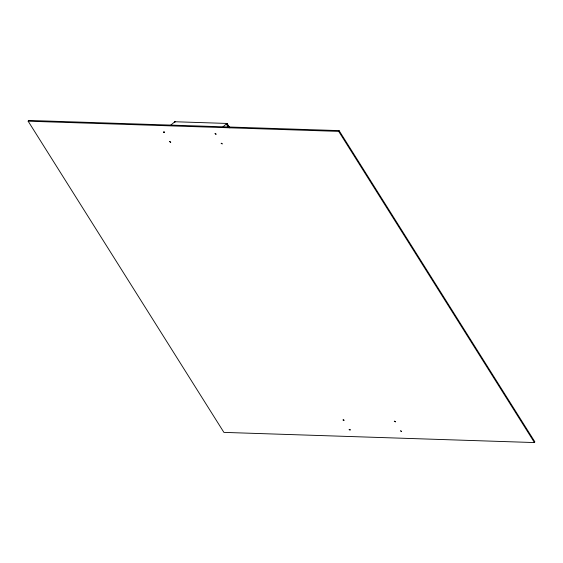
<?xml version="1.0" encoding="UTF-8"?>
<svg xmlns="http://www.w3.org/2000/svg" width="563" height="563" viewBox="0 0 563 563"><rect width="100%" height="100%" fill="white"/><g stroke="black" fill="none" stroke-linecap="round" stroke-linejoin="round"><path stroke-width="0.84" d="M343.979 420.294C343.465 418.562 341.959 420.723 344.021 420.216M221.182 143.298L222.301 143.924L221.224 143.22M28.15 121.193L28.551 120.433L339.095 130.616L534.85 441.807L534.449 442.567L223.905 432.384L28.15 121.193L338.694 131.383L534.449 442.567M164.502 132.389L163.868 132.368M164.459 132.467L164.171 131.862M216.093 134.078L215.425 134.142L215.129 133.53M338.694 131.383L339.095 130.616M350.179 429.907L349.503 429.963L349.208 429.358M350.137 429.984L349.841 429.379M400.638 430.927L401.602 431.469L400.68 430.843M170.8 125.092L174.826 121.735M223.025 126.802L226.959 123.396L229.845 127.878M175.262 121.882L174.748 122.284M349.166 429.435L349.799 429.456M174.586 121.735L227.058 123.445M226.607 123.649L229.275 127.231M164.129 131.939L163.495 131.918L163.826 132.446M215.087 133.614L216.058 134.163M227.03 123.663L227.494 127.491M229.204 127.484L227.114 124.184L227.649 127.541M394.318 421.187L395.437 421.807L394.318 421.187M169.604 141.587L170.716 142.207L169.604 141.587"/></g></svg>
